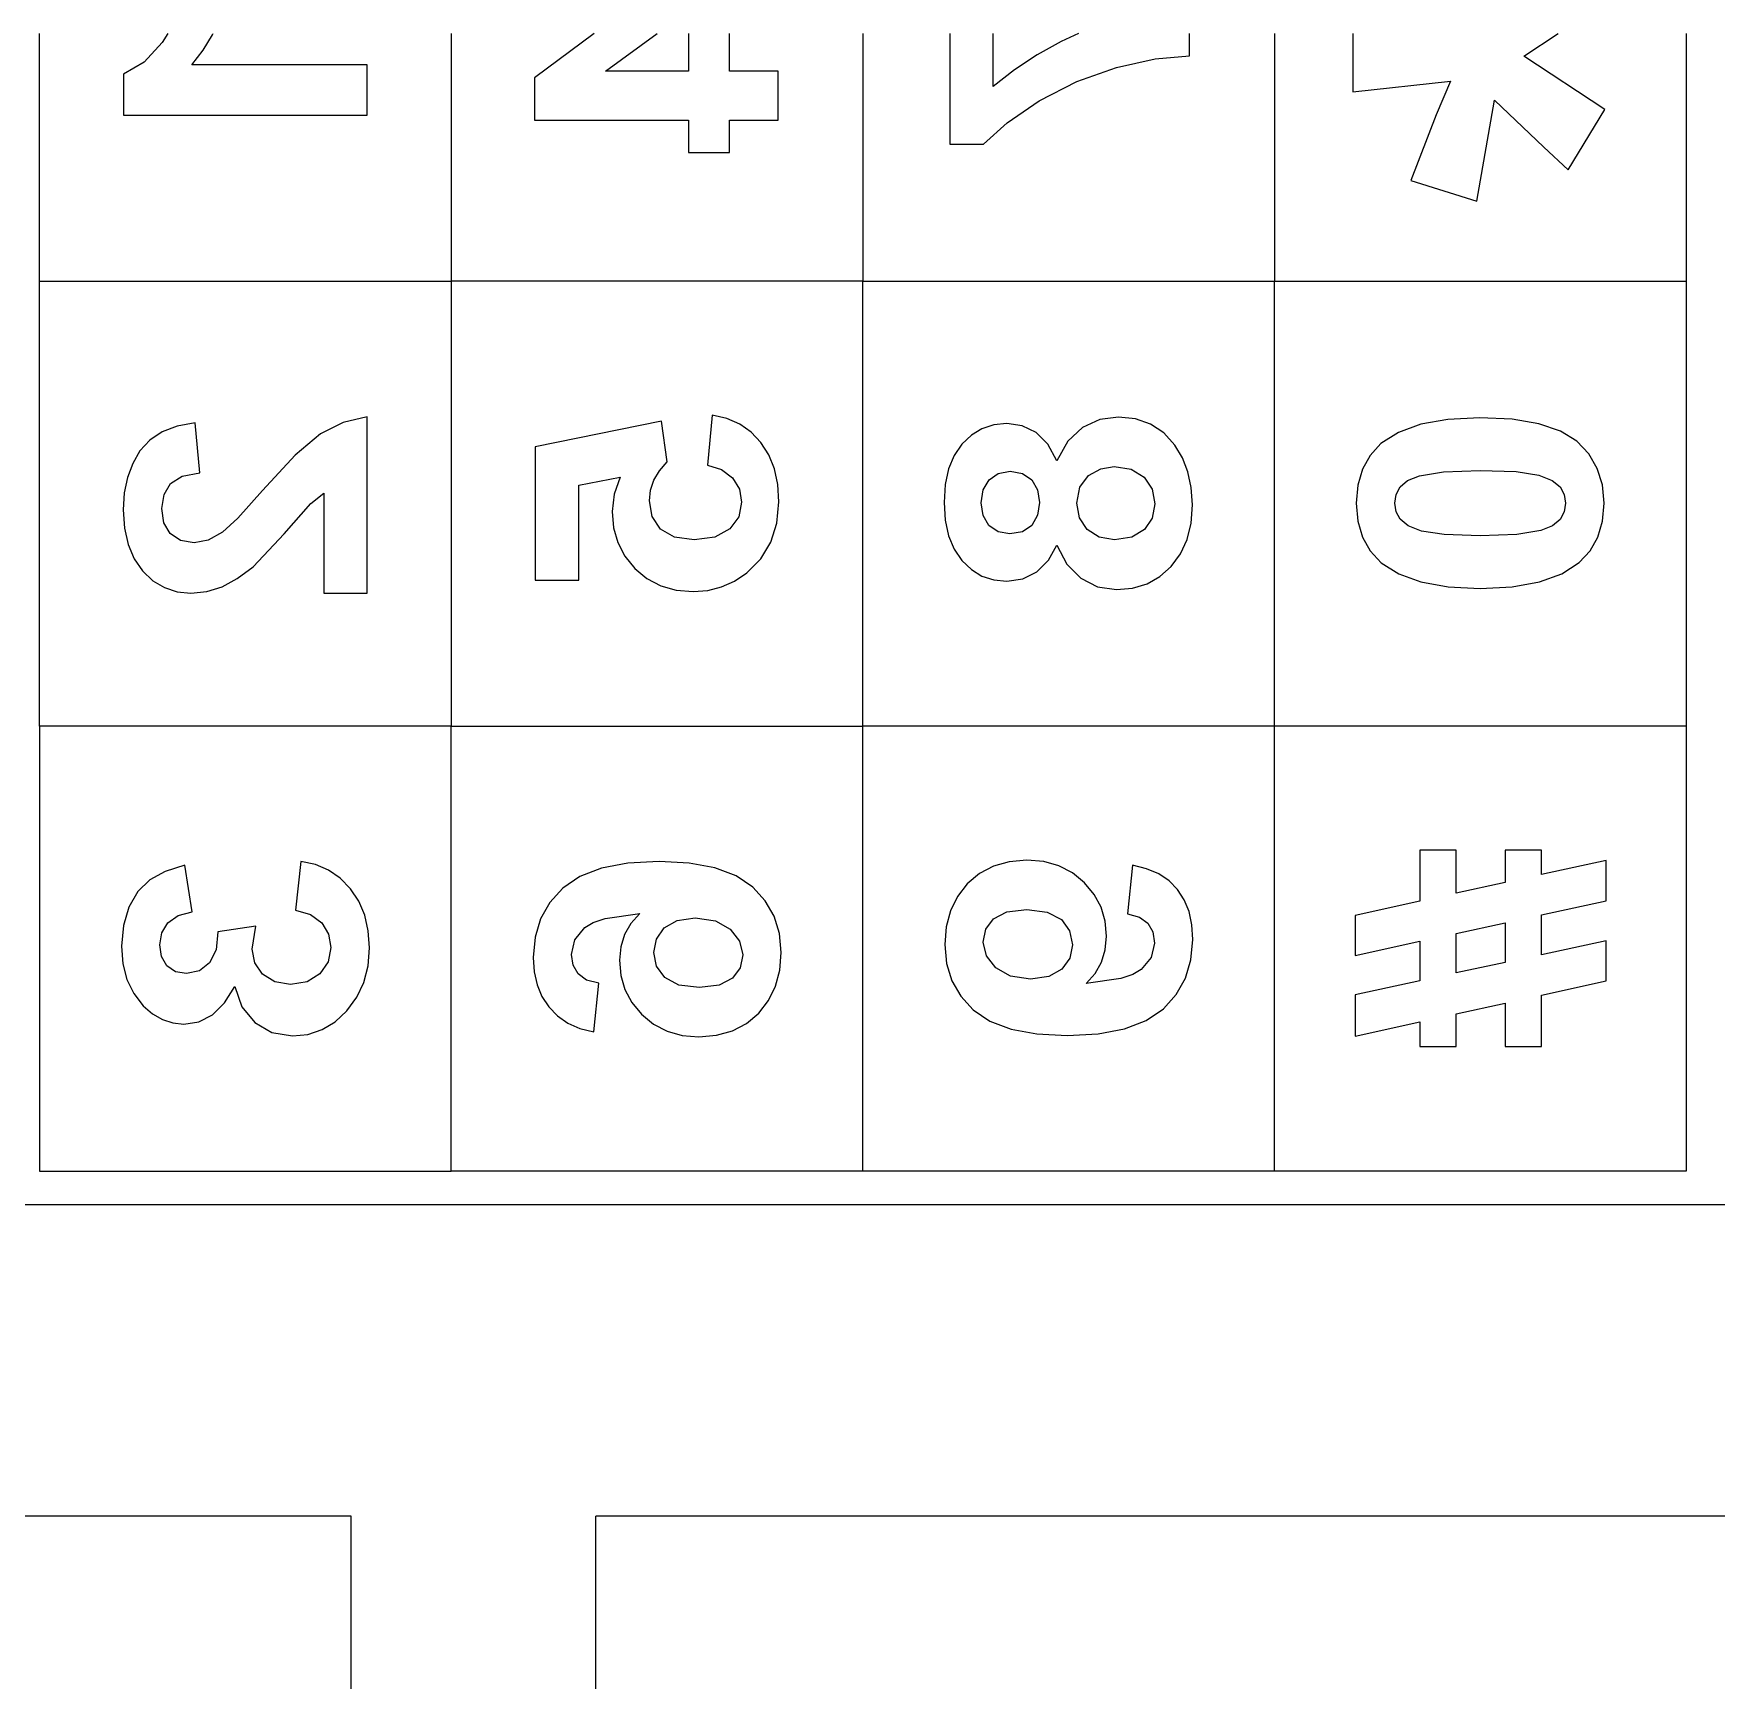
# Model space of a CAD drawing. Extents: x -193 to 229, y -92 to 157.
# Drawn here: x 74.5 to 160.3, y 72.6 to 156.7 of the extents above; entities that cross this region are included whole.
import ezdxf

# ---------------------------------------------------------------- set-up
doc = ezdxf.new("R2010")
doc.units = 0
doc.layers.get('0').update_dxf_attribs({"linetype": 'CONTINUOUS'})

msp = doc.modelspace()

# ---------------------------------------------------------------- linework, layer by layer
for p, q in [((74.762, 144.036), (74.762, 156.668)), ((81.31, 156.668), (81.026, 156.216)), ((83.104, 155.818), (83.594, 156.616)), ((83.594, 156.616), (83.619, 156.668)), ((95.768, 156.668), (95.768, 144.036)), ((103.058, 156.668), (100.011, 154.419)), ((103.638, 154.748), (106.279, 156.668)), ((107.873, 156.668), (107.873, 154.748)), ((109.961, 154.748), (109.961, 156.668)), ((116.774, 156.668), (116.774, 144.036)), ((121.213, 156.668), (121.213, 151.025)), ((123.419, 153.967), (123.419, 156.668)), ((126.895, 156.273), (125.665, 155.595)), ((127.772, 156.668), (126.895, 156.273)), ((133.436, 155.53), (133.436, 156.668)), ((137.779, 156.668), (137.779, 144.036)), ((141.78, 156.668), (141.78, 153.704)), ((150.496, 155.513), (152.253, 156.668)), ((158.785, 156.668), (158.785, 144.036)), ((81.026, 156.216), (80.106, 155.222)), ((82.535, 155.083), (83.104, 155.818)), ((125.665, 155.595), (124.507, 154.826)), ((131.685, 155.389), (133.436, 155.53)), ((154.641, 152.8), (150.496, 155.513)), ((80.106, 155.222), (79.044, 154.599)), ((79.044, 154.599), (79.044, 152.515)), ((91.487, 155.083), (82.535, 155.083)), ((91.487, 152.515), (91.487, 155.083)), ((107.873, 154.748), (103.638, 154.748)), ((112.454, 154.748), (109.961, 154.748)), ((112.454, 152.262), (112.454, 154.748)), ((124.507, 154.826), (123.419, 153.967)), ((127.687, 154.226), (129.712, 154.949)), ((129.712, 154.949), (131.685, 155.389)), ((100.011, 154.419), (100.011, 152.262)), ((125.777, 153.236), (127.687, 154.226)), ((141.78, 153.704), (146.761, 154.247)), ((146.761, 154.247), (146.036, 152.519)), ((124.142, 152.121), (125.777, 153.236)), ((148.099, 148.119), (149.01, 153.282)), ((149.01, 153.282), (151.519, 150.871)), ((79.044, 152.515), (91.487, 152.515)), ((100.011, 152.262), (107.873, 152.262)), ((107.873, 152.262), (107.873, 150.599)), ((109.961, 150.599), (109.961, 152.262)), ((109.961, 152.262), (112.454, 152.262)), ((122.937, 151.025), (124.142, 152.121)), ((146.036, 152.519), (144.735, 149.183)), ((152.764, 149.726), (154.641, 152.8)), ((107.873, 150.599), (109.961, 150.599)), ((121.213, 151.025), (122.937, 151.025)), ((151.519, 150.871), (152.764, 149.726)), ((144.735, 149.183), (148.099, 148.119)), ((74.762, 121.327), (74.762, 144.036)), ((74.762, 144.036), (95.768, 144.036)), ((95.768, 144.036), (95.768, 121.327)), ((116.774, 144.036), (95.768, 144.036)), ((116.774, 144.036), (137.779, 144.036)), ((116.774, 121.327), (116.774, 144.036)), ((137.779, 144.036), (158.785, 144.036)), ((137.779, 121.327), (137.779, 144.036)), ((158.785, 144.036), (158.785, 121.327)), ((81.792, 136.642), (81.019, 136.345)), ((82.703, 136.817), (81.792, 136.642)), ((82.94, 134.259), (82.703, 136.817)), ((90.259, 136.827), (89.106, 136.242)), ((91.477, 137.119), (90.259, 136.827)), ((91.477, 128.118), (91.477, 137.119)), ((106.505, 136.896), (100.056, 135.58)), ((106.784, 134.812), (106.505, 136.896)), ((109.092, 137.207), (108.847, 134.648)), ((109.83, 137.034), (109.092, 137.207)), ((110.489, 136.743), (109.83, 137.034)), ((111.068, 136.335), (110.489, 136.743)), ((123.456, 136.705), (122.853, 136.509)), ((124.119, 136.77), (123.456, 136.705)), ((124.898, 136.657), (124.119, 136.77)), ((125.611, 136.318), (124.898, 136.657)), ((127.978, 136.569), (127.233, 135.875)), ((128.86, 136.973), (127.978, 136.569)), ((129.825, 137.108), (128.86, 136.973)), ((130.689, 137.019), (129.825, 137.108)), ((131.456, 136.75), (130.689, 137.019)), ((132.126, 136.301), (131.456, 136.75)), ((145.242, 136.736), (144.105, 136.325)), ((146.624, 136.983), (145.242, 136.736)), ((148.251, 137.065), (146.624, 136.983)), ((149.899, 136.99), (148.251, 137.065)), ((151.274, 136.766), (149.899, 136.99)), ((152.378, 136.391), (151.274, 136.766)), ((80.384, 135.925), (79.888, 135.383)), ((81.019, 136.345), (80.384, 135.925)), ((89.106, 136.242), (87.803, 135.154)), ((111.569, 135.808), (111.068, 136.335)), ((111.972, 135.181), (111.569, 135.808)), ((121.828, 135.724), (121.433, 135.145)), ((122.311, 136.182), (121.828, 135.724)), ((122.853, 136.509), (122.311, 136.182)), ((126.219, 135.729), (125.611, 136.318)), ((126.68, 134.869), (126.219, 135.729)), ((127.233, 135.875), (126.68, 134.869)), ((132.699, 135.673), (132.126, 136.301)), ((133.087, 135.028), (132.699, 135.673)), ((143.213, 135.749), (142.659, 135.152)), ((144.105, 136.325), (143.213, 135.749)), ((153.209, 135.868), (152.378, 136.391)), ((153.817, 135.222), (153.209, 135.868)), ((79.888, 135.383), (79.515, 134.742)), ((87.803, 135.154), (86.135, 133.354)), ((100.056, 135.58), (100.056, 128.79)), ((106.389, 134.359), (106.784, 134.812)), ((112.26, 134.467), (111.972, 135.181)), ((121.433, 135.145), (121.15, 134.457)), ((133.365, 134.305), (133.087, 135.028)), ((142.659, 135.152), (142.262, 134.447)), ((154.252, 134.481), (153.817, 135.222)), ((79.248, 134.026), (79.088, 133.234)), ((79.515, 134.742), (79.248, 134.026)), ((81.452, 133.71), (82.048, 134.085)), ((82.048, 134.085), (82.94, 134.259)), ((102.279, 133.634), (104.384, 134.036)), ((104.384, 134.036), (104.086, 133.168)), ((106.106, 133.878), (106.389, 134.359)), ((108.847, 134.648), (109.566, 134.431)), ((109.566, 134.431), (110.119, 133.999)), ((110.119, 133.999), (110.471, 133.419)), ((112.432, 133.668), (112.26, 134.467)), ((121.15, 134.457), (120.98, 133.658)), ((123.215, 133.901), (123.686, 134.23)), ((123.686, 134.23), (124.288, 134.339)), ((124.288, 134.339), (124.92, 134.231)), ((124.92, 134.231), (125.396, 133.905)), ((127.845, 133.534), (128.295, 134.115)), ((128.295, 134.115), (128.92, 134.462)), ((128.92, 134.462), (129.597, 134.577)), ((129.597, 134.577), (130.469, 134.441)), ((130.469, 134.441), (131.127, 134.033)), ((131.127, 134.033), (131.539, 133.422)), ((133.531, 133.506), (133.365, 134.305)), ((142.262, 134.447), (142.025, 133.635)), ((144.573, 133.871), (145.175, 134.113)), ((145.175, 134.113), (146.411, 134.312)), ((146.411, 134.312), (148.277, 134.378)), ((148.277, 134.378), (150.116, 134.319)), ((150.116, 134.319), (151.273, 134.141)), ((151.273, 134.141), (151.953, 133.872)), ((154.513, 133.645), (154.252, 134.481)), ((79.088, 133.234), (79.034, 132.367)), ((81.004, 132.431), (81.116, 133.153)), ((81.116, 133.153), (81.452, 133.71)), ((86.135, 133.354), (84.88, 131.954)), ((88.612, 132.692), (89.271, 133.217)), ((89.271, 133.217), (89.271, 128.118)), ((102.279, 128.79), (102.279, 133.634)), ((104.086, 133.168), (103.986, 132.281)), ((105.88, 132.829), (105.936, 133.368)), ((105.936, 133.368), (106.106, 133.878)), ((110.471, 133.419), (110.588, 132.756)), ((112.49, 132.784), (112.432, 133.668)), ((120.98, 133.658), (120.924, 132.749)), ((122.809, 132.722), (122.91, 133.387)), ((122.91, 133.387), (123.215, 133.901)), ((125.396, 133.905), (125.694, 133.399)), ((125.694, 133.399), (125.793, 132.749)), ((127.695, 132.713), (127.845, 133.534)), ((131.539, 133.422), (131.676, 132.676)), ((133.587, 132.63), (133.531, 133.506)), ((142.025, 133.635), (141.945, 132.715)), ((143.915, 132.715), (143.984, 133.156)), ((143.984, 133.156), (144.19, 133.547)), ((144.19, 133.547), (144.573, 133.871)), ((151.953, 133.872), (152.36, 133.542)), ((152.36, 133.542), (152.562, 133.155)), ((152.562, 133.155), (152.63, 132.715)), ((154.6, 132.715), (154.513, 133.645)), ((79.034, 132.367), (79.096, 131.429)), ((81.111, 131.706), (81.004, 132.431)), ((87.242, 131.152), (88.612, 132.692)), ((103.986, 132.281), (104.058, 131.459)), ((106.022, 132.026), (105.88, 132.829)), ((110.588, 132.756), (110.437, 132.014)), ((112.387, 131.687), (112.49, 132.784)), ((120.924, 132.749), (120.98, 131.848)), ((122.909, 132.079), (122.809, 132.722)), ((125.793, 132.749), (125.692, 132.091)), ((127.827, 131.97), (127.695, 132.713)), ((131.676, 132.676), (131.544, 131.95)), ((133.519, 131.697), (133.587, 132.63)), ((141.945, 132.715), (142.026, 131.795)), ((143.984, 132.275), (143.915, 132.715)), ((144.19, 131.888), (143.984, 132.275)), ((152.561, 132.274), (152.355, 131.883)), ((152.63, 132.715), (152.561, 132.274)), ((154.52, 131.795), (154.6, 132.715)), ((79.096, 131.429), (79.282, 130.597)), ((81.431, 131.156), (81.111, 131.706)), ((84.88, 131.954), (84.106, 131.225)), ((104.058, 131.459), (104.274, 130.702)), ((106.45, 131.39), (106.022, 132.026)), ((107.164, 130.975), (106.45, 131.39)), ((109.984, 131.395), (109.226, 130.977)), ((110.437, 132.014), (109.984, 131.395)), ((112.08, 130.716), (112.387, 131.687)), ((120.98, 131.848), (121.15, 131.053)), ((123.21, 131.575), (122.909, 132.079)), ((123.679, 131.249), (123.21, 131.575)), ((125.391, 131.58), (124.913, 131.251)), ((125.692, 132.091), (125.391, 131.58)), ((128.223, 131.369), (127.827, 131.97)), ((131.544, 131.95), (131.148, 131.36)), ((133.318, 130.861), (133.519, 131.697)), ((142.026, 131.795), (142.267, 130.981)), ((144.6, 131.558), (144.19, 131.888)), ((145.28, 131.289), (144.6, 131.558)), ((151.972, 131.559), (151.371, 131.317)), ((152.355, 131.883), (151.972, 131.559)), ((154.283, 130.983), (154.52, 131.795)), ((79.282, 130.597), (79.591, 129.871)), ((81.95, 130.81), (81.431, 131.156)), ((82.652, 130.695), (81.95, 130.81)), ((83.375, 130.827), (82.652, 130.695)), ((84.106, 131.225), (83.375, 130.827)), ((85.662, 129.47), (87.242, 131.152)), ((104.274, 130.702), (104.633, 130.011)), ((108.162, 130.837), (107.164, 130.975)), ((109.226, 130.977), (108.162, 130.837)), ((111.568, 129.873), (112.08, 130.716)), ((121.15, 131.053), (121.433, 130.365)), ((124.28, 131.141), (123.679, 131.249)), ((124.913, 131.251), (124.28, 131.141)), ((126.246, 129.795), (126.68, 130.574)), ((126.68, 130.574), (127.19, 129.593)), ((128.837, 130.972), (128.223, 131.369)), ((129.622, 130.839), (128.837, 130.972)), ((130.502, 130.97), (129.622, 130.839)), ((131.148, 131.36), (130.502, 130.97)), ((132.983, 130.123), (133.318, 130.861)), ((142.267, 130.981), (142.668, 130.273)), ((146.437, 131.111), (145.28, 131.289)), ((148.277, 131.052), (146.437, 131.111)), ((150.141, 131.118), (148.277, 131.052)), ((151.371, 131.317), (150.141, 131.118)), ((153.886, 130.278), (154.283, 130.983)), ((79.591, 129.871), (80.023, 129.251)), ((104.633, 130.011), (105.136, 129.384)), ((110.85, 129.156), (111.568, 129.873)), ((121.433, 130.365), (121.828, 129.784)), ((121.828, 129.784), (122.311, 129.322)), ((125.653, 129.213), (126.246, 129.795)), ((132.513, 129.482), (132.983, 130.123)), ((142.668, 130.273), (143.23, 129.672)), ((143.23, 129.672), (144.116, 129.1)), ((152.439, 129.105), (153.332, 129.681)), ((153.332, 129.681), (153.886, 130.278)), ((80.023, 129.251), (80.548, 128.755)), ((84.077, 128.442), (84.851, 128.861)), ((84.851, 128.861), (85.662, 129.47)), ((105.136, 129.384), (105.753, 128.864)), ((105.753, 128.864), (106.457, 128.493)), ((110.229, 128.736), (110.85, 129.156)), ((122.311, 129.322), (122.853, 128.992)), ((122.853, 128.992), (123.456, 128.794)), ((124.119, 128.728), (124.934, 128.849)), ((124.934, 128.849), (125.653, 129.213)), ((127.19, 129.593), (127.889, 128.879)), ((127.889, 128.879), (128.745, 128.444)), ((131.279, 128.595), (131.936, 128.965)), ((131.936, 128.965), (132.513, 129.482)), ((144.116, 129.1), (145.253, 128.692)), ((151.299, 128.694), (152.439, 129.105)), ((80.548, 128.755), (81.133, 128.401)), ((81.133, 128.401), (81.778, 128.189)), ((81.778, 128.189), (82.483, 128.118)), ((82.483, 128.118), (83.3, 128.199)), ((83.3, 128.199), (84.077, 128.442)), ((89.271, 128.118), (91.477, 128.118)), ((100.056, 128.79), (102.279, 128.79)), ((106.457, 128.493), (107.245, 128.27)), ((107.245, 128.27), (108.12, 128.196)), ((108.12, 128.196), (108.864, 128.256)), ((108.864, 128.256), (109.567, 128.436)), ((109.567, 128.436), (110.229, 128.736)), ((123.456, 128.794), (124.119, 128.728)), ((128.745, 128.444), (129.723, 128.299)), ((129.723, 128.299), (130.541, 128.373)), ((130.541, 128.373), (131.279, 128.595)), ((145.253, 128.692), (146.64, 128.447)), ((146.64, 128.447), (148.277, 128.365)), ((148.277, 128.365), (149.911, 128.447)), ((149.911, 128.447), (151.299, 128.694)), ((95.768, 121.327), (74.762, 121.327)), ((74.762, 121.327), (74.762, 98.619)), ((95.768, 121.327), (116.774, 121.327)), ((95.768, 98.619), (95.768, 121.327)), ((116.774, 98.619), (116.774, 121.327)), ((137.779, 121.327), (116.774, 121.327)), ((158.785, 121.327), (137.779, 121.327)), ((137.779, 98.619), (137.779, 121.327)), ((158.785, 121.327), (158.785, 98.619)), ((82.179, 114.233), (81.168, 113.924)), ((82.551, 111.867), (82.179, 114.233)), ((88.096, 114.425), (87.817, 111.94)), ((88.841, 114.267), (88.096, 114.425)), ((89.511, 113.982), (88.841, 114.267)), ((104.788, 114.344), (103.441, 114.089)), ((106.372, 114.429), (104.788, 114.344)), ((107.917, 114.348), (106.372, 114.429)), ((109.228, 114.103), (107.917, 114.348)), ((124.245, 114.418), (123.44, 114.191)), ((125.142, 114.494), (124.245, 114.418)), ((126.004, 114.422), (125.142, 114.494)), ((126.781, 114.207), (126.004, 114.422)), ((127.473, 113.848), (126.781, 114.207)), ((130.527, 114.238), (130.273, 111.752)), ((131.248, 114.057), (130.527, 114.238)), ((147.056, 115.006), (145.187, 115.006)), ((145.187, 115.006), (145.187, 112.402)), ((147.056, 112.813), (147.056, 115.006)), ((151.409, 115.006), (149.549, 115.006)), ((149.549, 115.006), (149.549, 113.362)), ((151.409, 113.764), (151.409, 115.006)), ((154.706, 114.486), (151.409, 113.764)), ((154.706, 112.42), (154.706, 114.486)), ((80.383, 113.489), (79.783, 112.892)), ((81.168, 113.924), (80.383, 113.489)), ((90.107, 113.572), (89.511, 113.982)), ((90.628, 113.036), (90.107, 113.572)), ((102.332, 113.663), (101.461, 113.068)), ((103.441, 114.089), (102.332, 113.663)), ((110.307, 113.694), (109.228, 114.103)), ((111.152, 113.122), (110.307, 113.694)), ((122.726, 113.812), (122.103, 113.283)), ((123.44, 114.191), (122.726, 113.812)), ((128.079, 113.347), (127.473, 113.848)), ((128.573, 112.746), (128.079, 113.347)), ((131.874, 113.79), (131.248, 114.057)), ((132.404, 113.436), (131.874, 113.79)), ((132.838, 112.995), (132.404, 113.436)), ((149.549, 113.362), (147.056, 112.813)), ((79.783, 112.892), (79.326, 112.1)), ((91.051, 112.399), (90.628, 113.036)), ((101.461, 113.068), (100.803, 112.336)), ((111.79, 112.424), (111.152, 113.122)), ((121.598, 112.636), (121.238, 111.906)), ((122.103, 113.283), (121.598, 112.636)), ((128.926, 112.091), (128.573, 112.746)), ((133.177, 112.473), (132.838, 112.995)), ((79.326, 112.1), (79.038, 111.155)), ((81.317, 111.3), (81.837, 111.675)), ((81.837, 111.675), (82.551, 111.867)), ((87.817, 111.94), (88.593, 111.72)), ((88.593, 111.72), (89.161, 111.3)), ((91.354, 111.684), (91.051, 112.399)), ((91.535, 110.891), (91.354, 111.684)), ((100.803, 112.336), (100.332, 111.503)), ((103.627, 111.52), (105.4, 111.77)), ((105.4, 111.77), (104.941, 111.261)), ((112.246, 111.635), (111.79, 112.424)), ((112.519, 110.756), (112.246, 111.635)), ((121.238, 111.906), (121.021, 111.094)), ((123.439, 111.501), (124.124, 111.854)), ((124.124, 111.854), (125.142, 111.971)), ((125.142, 111.971), (126.183, 111.843)), ((126.183, 111.843), (126.904, 111.46)), ((129.137, 111.382), (128.926, 112.091)), ((130.273, 111.752), (130.884, 111.588)), ((133.419, 111.875), (133.177, 112.473)), ((133.564, 111.203), (133.419, 111.875)), ((145.187, 112.402), (141.891, 111.68)), ((141.891, 111.68), (141.891, 109.633)), ((151.409, 111.698), (154.706, 112.42)), ((151.409, 109.67), (151.409, 111.698)), ((79.038, 111.155), (78.942, 110.103)), ((80.894, 110.176), (81, 110.786)), ((81, 110.786), (81.317, 111.3)), ((83.861, 110.843), (83.769, 109.925)), ((85.797, 111.126), (83.861, 110.843)), ((85.619, 109.948), (85.797, 111.126)), ((89.161, 111.3), (89.51, 110.724)), ((91.596, 110.021), (91.535, 110.891)), ((100.332, 111.503), (100.05, 110.568)), ((102.078, 110.437), (102.585, 111.062)), ((102.585, 111.062), (103.015, 111.317)), ((103.015, 111.317), (103.627, 111.52)), ((104.941, 111.261), (104.614, 110.694)), ((106.236, 110.47), (106.638, 111.039)), ((106.638, 111.039), (107.303, 111.423)), ((107.303, 111.423), (108.223, 111.551)), ((108.223, 111.551), (109.249, 111.407)), ((109.249, 111.407), (110.011, 110.975)), ((110.011, 110.975), (110.483, 110.358)), ((121.021, 111.094), (120.949, 110.199)), ((122.919, 110.317), (123.049, 110.97)), ((123.049, 110.97), (123.439, 111.501)), ((126.904, 111.46), (127.326, 110.884)), ((127.326, 110.884), (127.467, 110.18)), ((129.208, 110.619), (129.137, 111.382)), ((130.884, 111.588), (131.313, 111.277)), ((131.313, 111.277), (131.566, 110.831)), ((131.566, 110.831), (131.651, 110.262)), ((133.612, 110.454), (133.564, 111.203)), ((147.056, 110.757), (149.549, 111.296)), ((149.549, 111.296), (149.549, 109.268)), ((78.942, 110.103), (79.011, 109.204)), ((80.987, 109.575), (80.894, 110.176)), ((83.769, 109.925), (83.443, 109.253)), ((85.75, 109.255), (85.619, 109.948)), ((89.626, 110.039), (89.487, 109.307)), ((89.51, 110.724), (89.626, 110.039)), ((91.524, 109.101), (91.596, 110.021)), ((100.05, 110.568), (99.956, 109.531)), ((101.909, 109.686), (102.078, 110.437)), ((104.417, 110.069), (104.352, 109.385)), ((104.614, 110.694), (104.417, 110.069)), ((106.102, 109.787), (106.236, 110.47)), ((110.483, 110.358), (110.641, 109.659)), ((112.61, 109.787), (112.519, 110.756)), ((120.949, 110.199), (121.04, 109.225)), ((123.077, 109.613), (122.919, 110.317)), ((127.467, 110.18), (127.331, 109.498)), ((128.948, 109.287), (129.143, 109.923)), ((129.143, 109.923), (129.208, 110.619)), ((131.651, 110.262), (131.482, 109.527)), ((133.518, 109.414), (133.612, 110.454)), ((141.891, 109.633), (145.187, 110.355)), ((145.187, 110.355), (145.187, 108.335)), ((147.056, 108.738), (147.056, 110.757)), ((154.706, 110.373), (151.409, 109.67)), ((154.706, 108.335), (154.706, 110.373)), ((79.011, 109.204), (79.22, 108.399)), ((81.266, 109.107), (80.987, 109.575)), ((81.701, 108.805), (81.266, 109.107)), ((83.443, 109.253), (82.926, 108.842)), ((86.143, 108.677), (85.75, 109.255)), ((89.487, 109.307), (89.068, 108.7)), ((91.308, 108.259), (91.524, 109.101)), ((99.956, 109.531), (100.006, 108.801)), ((101.993, 109.131), (101.909, 109.686)), ((102.247, 108.69), (101.993, 109.131)), ((104.352, 109.385), (104.423, 108.61)), ((106.242, 109.083), (106.102, 109.787)), ((106.664, 108.508), (106.242, 109.083)), ((110.641, 109.659), (110.512, 109.006)), ((112.539, 108.884), (112.61, 109.787)), ((121.04, 109.225), (121.314, 108.343)), ((123.553, 108.997), (123.077, 109.613)), ((127.331, 109.498), (126.926, 108.933)), ((128.623, 108.712), (128.948, 109.287)), ((131.482, 109.527), (130.975, 108.91)), ((133.236, 108.476), (133.518, 109.414)), ((149.549, 109.268), (147.056, 108.738)), ((79.22, 108.399), (79.569, 107.687)), ((82.264, 108.705), (81.701, 108.805)), ((82.926, 108.842), (82.264, 108.705)), ((86.761, 108.287), (86.143, 108.677)), ((87.564, 108.156), (86.761, 108.287)), ((88.413, 108.292), (87.564, 108.156)), ((89.068, 108.7), (88.413, 108.292)), ((90.949, 107.497), (91.308, 108.259)), ((100.006, 108.801), (100.154, 108.136)), ((102.678, 108.38), (102.247, 108.69)), ((103.295, 108.215), (102.678, 108.38)), ((103.042, 105.73), (103.295, 108.215)), ((104.423, 108.61), (104.635, 107.892)), ((107.387, 108.124), (106.664, 108.508)), ((110.125, 108.471), (109.445, 108.115)), ((110.512, 109.006), (110.125, 108.471)), ((112.323, 108.067), (112.539, 108.884)), ((121.314, 108.343), (121.77, 107.553)), ((124.316, 108.568), (123.553, 108.997)), ((125.336, 108.426), (124.316, 108.568)), ((126.258, 108.552), (125.336, 108.426)), ((126.926, 108.933), (126.258, 108.552)), ((128.168, 108.197), (128.623, 108.712)), ((129.935, 108.453), (128.168, 108.197)), ((130.546, 108.656), (129.935, 108.453)), ((130.975, 108.91), (130.546, 108.656)), ((132.766, 107.641), (133.236, 108.476)), ((145.187, 108.335), (141.891, 107.632)), ((151.409, 107.613), (154.706, 108.335)), ((79.569, 107.687), (80.057, 107.069)), ((84.196, 107.212), (84.723, 108.056)), ((84.723, 108.056), (85.093, 107.02)), ((90.446, 106.813), (90.949, 107.497)), ((100.154, 108.136), (100.401, 107.538)), ((100.401, 107.538), (100.747, 107.004)), ((104.635, 107.892), (104.989, 107.232)), ((108.435, 107.996), (107.387, 108.124)), ((109.445, 108.115), (108.435, 107.996)), ((111.461, 106.689), (111.964, 107.335)), ((111.964, 107.335), (112.323, 108.067)), ((121.77, 107.553), (122.407, 106.854)), ((132.107, 106.909), (132.766, 107.641)), ((141.891, 107.632), (141.891, 105.512)), ((151.409, 104.982), (151.409, 107.613)), ((80.057, 107.069), (80.529, 106.657)), ((80.529, 106.657), (81.029, 106.363)), ((82.894, 106.248), (83.586, 106.61)), ((83.586, 106.61), (84.196, 107.212)), ((85.093, 107.02), (85.746, 106.215)), ((89.841, 106.249), (90.446, 106.813)), ((100.747, 107.004), (101.186, 106.549)), ((101.186, 106.549), (101.716, 106.185)), ((104.989, 107.232), (105.484, 106.63)), ((105.484, 106.63), (106.092, 106.128)), ((110.839, 106.161), (111.461, 106.689)), ((122.407, 106.854), (123.254, 106.282)), ((131.237, 106.313), (132.107, 106.909)), ((147.056, 106.654), (149.549, 107.202)), ((147.056, 104.982), (147.056, 106.654)), ((149.549, 107.202), (149.549, 104.982)), ((81.029, 106.363), (81.56, 106.187)), ((81.56, 106.187), (82.12, 106.128)), ((82.12, 106.128), (82.894, 106.248)), ((85.746, 106.215), (86.623, 105.697)), ((86.623, 105.697), (87.665, 105.525)), ((88.451, 105.605), (89.176, 105.847)), ((89.176, 105.847), (89.841, 106.249)), ((101.716, 106.185), (102.334, 105.912)), ((102.334, 105.912), (103.042, 105.73)), ((106.092, 106.128), (106.782, 105.77)), ((106.782, 105.77), (107.554, 105.554)), ((109.313, 105.558), (110.123, 105.784)), ((110.123, 105.784), (110.839, 106.161)), ((123.254, 106.282), (124.336, 105.874)), ((124.336, 105.874), (125.653, 105.629)), ((125.653, 105.629), (127.205, 105.547)), ((127.205, 105.547), (128.785, 105.632)), ((128.785, 105.632), (130.129, 105.887)), ((130.129, 105.887), (131.237, 106.313)), ((141.891, 105.512), (145.187, 106.243)), ((145.187, 106.243), (145.187, 104.982)), ((87.665, 105.525), (88.451, 105.605)), ((107.554, 105.554), (108.409, 105.483)), ((108.409, 105.483), (109.313, 105.558)), ((145.187, 104.982), (147.056, 104.982)), ((149.549, 104.982), (151.409, 104.982)), ((74.762, 98.619), (95.768, 98.619)), ((116.774, 98.619), (95.768, 98.619)), ((137.779, 98.619), (116.774, 98.619)), ((158.785, 98.619), (137.779, 98.619)), ((212.719, 96.915), (65.111, 96.915)), ((90.659, 81.019), (19.126, 81.019)), ((90.659, -66.588), (90.659, 81.019)), ((103.148, -66.588), (103.148, 81.019)), ((174.681, 81.019), (103.148, 81.019))]:
    msp.add_line(p, q)

doc.saveas('drawing.dxf')
